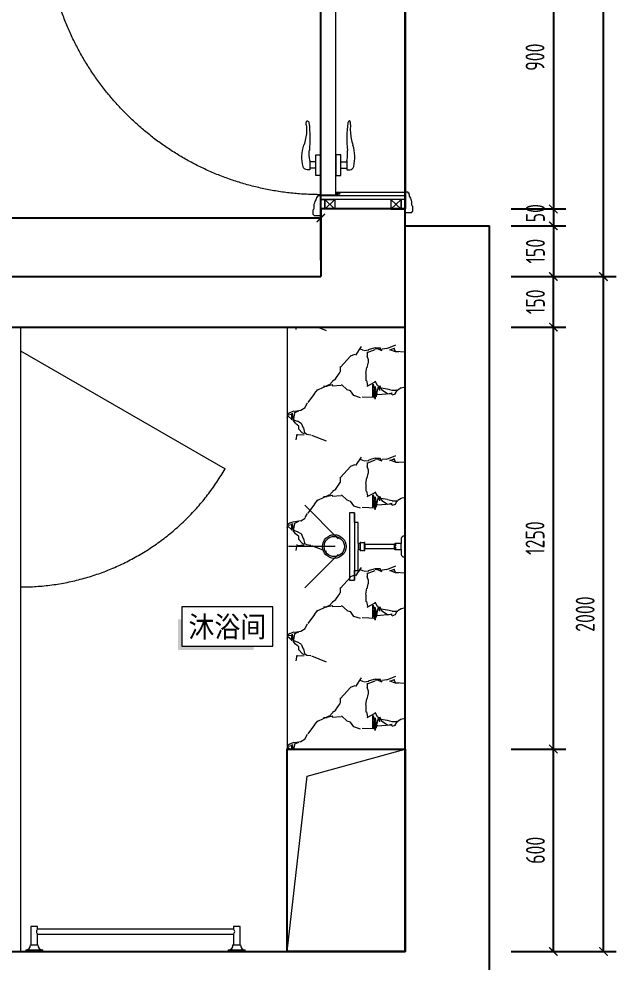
# Model space of a CAD drawing. Header units: millimetres. Extents: x 84706 to 155398, y -6776 to 36429.
# Drawn here: x 91173 to 92943, y -5049 to -2252 of the extents above; entities that cross this region are included whole.
import ezdxf
from ezdxf.enums import TextEntityAlignment as Align

# ---------------------------------------------------------------- set-up
doc = ezdxf.new("R2010")
doc.units = ezdxf.units.MM
for name, pattern in [('ACAD_ISO03W100', [30, 12, -18]), ('DASH', [8.89, 6.35, -2.54]), ('DOTE', [61.468, 50.8, -5.08, 0.508, -5.08]), ('HIDDEN', [9.525, 6.35, -3.175])]:
    doc.linetypes.add(name, pattern=pattern)
doc.layers.get('Defpoints').update_dxf_attribs({"color": 250})
for name, color, linetype, lineweight in [('FC-Doorsill【门槛线】', 8, 'Continuous', 0), ('FC-Hatch【平面填充】', 250, 'Continuous', 0), ('FF-Door【门】', 51, 'Continuous', 0), ('FF-FIXT【洁具】', 31, 'Continuous', 0), ('FF-MT【门套】', 20, 'Continuous', 0), ('FF-Text【平面文字】', 2, 'Continuous', 0), ('Fine【细线】', 250, 'Continuous', 0), ('RC-dimensions', 44, 'Continuous', 0)]:
    doc.layers.add(name, color=color, linetype=linetype, lineweight=lineweight)
doc.layers.add('WALL_NEW【新建墙体】', color=4, linetype='Continuous')
doc.layers.add('WALL【墙体】', color=7, linetype='Continuous')
doc.styles.add('尺寸标注', font='ARCHS.SHX', dxfattribs={"width": 0.8})
doc.styles.add('文字', font='')
doc.styles.get('文字').set_extended_font_data('SimSun')
doc.dimstyles.new('海龙1：25', dxfattribs={"dimscale": 25, "dimtxt": 2.25, "dimasz": 1, "dimexe": 1.5, "dimexo": 1, "dimgap": 1, "dimtad": 1, "dimdec": 0, "dimrnd": 5, "dimdsep": 46, "dimtxsty": '尺寸标注', "dimblk": 'ARCHTICK', "dimblk1": 'ARCHTICK', "dimblk2": 'ARCHTICK', "dimcen": 1, "dimclrd": 44, "dimclre": 44, "dimclrt": 2, "dimadec": 0, "dimazin": 0, "dimtfac": 1, "dimtdec": 0, "dimtix": 1, "dimtmove": 2, "dimatfit": 3, "dimldrblk": 'hl_arrow2', "dimfxl": 0, "dimarcsym": 0})

# ---------------------------------------------------------------- blocks, each defined once
blk = doc.blocks.new('_ArchTick')
at = {"color": 2, "linetype": 'ByBlock', "const_width": 0.15}
blk.add_lwpolyline([(-0.5, -0.5), (0.5, 0.5)], dxfattribs=at)
blk = doc.blocks.new('*D85')
at = {"layer": 'Defpoints', "color": 0, "transparency": 16777216}
for p in [(92456.7, -4414.9), (92756.7, -4414.9), (92456.7, -5014.9)]:
    blk.add_point(p, dxfattribs=at)
at = {"layer": 'RC-dimensions', "color": 44, "lineweight": -2, "transparency": 16777216}
for p, q in [((92631.7, -4414.9), (92794.2, -4414.9)), ((92756.7, -5014.9), (92756.7, -4414.9)), ((92631.7, -5014.9), (92794.2, -5014.9))]:
    blk.add_line(p, q, dxfattribs=at)
at = {"layer": 'RC-dimensions', "color": 44, "lineweight": -2, "transparency": 16777216, "xscale": 25, "yscale": 25, "zscale": 25}
for p, rotation in [((92756.7, -4414.9), 90), ((92756.7, -5014.9), 270)]:
    blk.add_blockref('_ArchTick', p, dxfattribs=dict(at, rotation=rotation))
at = {"layer": 'RC-dimensions', "color": 2, "transparency": 16777216, "insert": (92703.6, -4714.9), "char_height": 56.25, "attachment_point": 5, "rotation": 90, "style": '尺寸标注'}
blk.add_mtext('600', dxfattribs=at)
blk = doc.blocks.new('hl_arrow2')
at = {"color": 2}
blk.add_line((-0.22, 0), (-1, 0), dxfattribs=at)
blk.add_lwpolyline([(-0.22, 0), (-0.86, -0.69), (-0.65, -0.86), (0, 0), (-0.65, 0.86), (-0.86, 0.69)], close=True, dxfattribs=at)
for points in [[(-0.86, 0.69), (-0.65, 0.86), (-0.22, 0), (0, 0)], [(-0.86, -0.69), (-0.65, -0.86), (-0.22, 0), (0, 0)]]:
    blk.add_solid(points, dxfattribs=at)
blk = doc.blocks.new('*D86')
at = {"layer": 'Defpoints', "color": 0, "transparency": 16777216}
for p in [(92456.7, -3164.8), (92756.7, -3164.8), (92456.7, -4414.9)]:
    blk.add_point(p, dxfattribs=at)
at = {"layer": 'RC-dimensions', "color": 44, "lineweight": -2, "transparency": 16777216}
for p, q in [((92631.7, -3164.8), (92794.2, -3164.8)), ((92756.7, -4414.9), (92756.7, -3164.8)), ((92631.7, -4414.9), (92794.2, -4414.9))]:
    blk.add_line(p, q, dxfattribs=at)
at = {"layer": 'RC-dimensions', "color": 44, "lineweight": -2, "transparency": 16777216, "xscale": 25, "yscale": 25, "zscale": 25}
for p, rotation in [((92756.7, -3164.8), 90), ((92756.7, -4414.9), 270)]:
    blk.add_blockref('_ArchTick', p, dxfattribs=dict(at, rotation=rotation))
at = {"layer": 'RC-dimensions', "color": 2, "transparency": 16777216, "insert": (92702.4, -3789.9), "char_height": 56.25, "attachment_point": 5, "rotation": 90, "style": '尺寸标注'}
blk.add_mtext('1250', dxfattribs=at)
blk = doc.blocks.new('*D87')
at = {"layer": 'Defpoints', "color": 0, "transparency": 16777216}
for p in [(92605.3, -3015.2), (92905.3, -3015.2), (92605.3, -5014.9)]:
    blk.add_point(p, dxfattribs=at)
at = {"layer": 'RC-dimensions', "color": 44, "lineweight": -2, "transparency": 16777216}
for p, q in [((92780.3, -3015.2), (92942.8, -3015.2)), ((92905.3, -5014.9), (92905.3, -3015.2)), ((92780.3, -5014.9), (92942.8, -5014.9))]:
    blk.add_line(p, q, dxfattribs=at)
at = {"layer": 'RC-dimensions', "color": 44, "lineweight": -2, "transparency": 16777216, "xscale": 25, "yscale": 25, "zscale": 25}
for p, rotation in [((92905.3, -3015.2), 90), ((92905.3, -5014.9), 270)]:
    blk.add_blockref('_ArchTick', p, dxfattribs=dict(at, rotation=rotation))
at = {"layer": 'RC-dimensions', "color": 2, "transparency": 16777216, "insert": (92851, -4015.1), "char_height": 56.25, "attachment_point": 5, "rotation": 90, "style": '尺寸标注'}
blk.add_mtext('2000', dxfattribs=at)
blk = doc.blocks.new('花洒平面')
at = {"color": 8}
for p, q in [((0, 207.8), (0, 345.7)), ((-23.2, 198.2), (-122.7, 297.6)), ((23.2, 198.2), (122.7, 297.6)), ((100, 150), (-100, 150)), ((11, 121.4), (-11, 121.4)), ((10, 139.4), (-10, 139.4)), ((9.5, 133.4), (-9.5, 133.4)), ((7.6, 138.4), (-7.5, 138.4)), ((6, 119.4), (-6, 119.4)), ((-6.5, 32), (6.5, 32)), ((-8.5, 12), (8.5, 12))]:
    blk.add_line(p, q, dxfattribs=at)
blk.add_lwpolyline([(11, 131.4, 0.992115), (11, 133.4), (9.5, 133.4, 0.130917), (7.6, 138.4), (9.5, 138.4, 0.413995), (10, 139.4), (71.3, 139.4), (71.3, 150), (100, 150), (100, 165), (-100, 165), (-100, 150), (-71.3, 150), (-71.3, 139.4), (-10, 139.4, 0.413995), (-9.5, 138.4), (-7.5, 138.4, 0.130917), (-9.5, 133.4), (-11, 133.4, 0.992115), (-11, 131.4, 0.003958), (-11, 131.4, 0.080962), (-11, 121.4, 1), (-11, 119.4), (-6, 119.4), (-6, 32), (-6.5, 32, 0.414214), (-8.5, 30), (-8.5, 12), (-21, 12, 0.261972), (-31, 7), (-31, 0), (31, 0), (31, 7, 0.261972), (21, 12), (8.5, 12), (8.5, 30, 0.414214), (6.5, 32), (6, 32), (6, 119.4), (11, 119.4, 1), (11, 121.4, 0.080962), (11, 131.4)], format="xyb")
blk.add_lwpolyline([(8.5, 30, -0.375464), (2.6, 29, 0.238002), (-2.6, 29, -0.375464), (-8.5, 30)], format="xyb", dxfattribs=at)
for radius in [35, 30]:
    blk.add_circle((0, 210), radius, dxfattribs=at)
blk = doc.blocks.new('DOORBLK101')
blk.add_line((-0.5, 0), (0, 0.866))
at = {"color": 8, "linetype": 'HIDDEN', "ltscale": 10}
blk.add_arc((-0.5, 0), 1, 0, 60, dxfattribs=at)
blk = doc.blocks.new('*D88')
at = {"layer": 'Defpoints', "color": 0, "transparency": 16777216}
for p in [(92456.7, -3014.8), (92756.7, -3014.8), (92456.7, -3164.8)]:
    blk.add_point(p, dxfattribs=at)
at = {"layer": 'RC-dimensions', "color": 44, "lineweight": -2, "transparency": 16777216}
for p, q in [((92631.7, -3014.8), (92794.2, -3014.8)), ((92756.7, -3164.8), (92756.7, -3014.8)), ((92631.7, -3164.8), (92794.2, -3164.8))]:
    blk.add_line(p, q, dxfattribs=at)
at = {"layer": 'RC-dimensions', "color": 44, "lineweight": -2, "transparency": 16777216, "xscale": 25, "yscale": 25, "zscale": 25}
for p, rotation in [((92756.7, -3014.8), 90), ((92756.7, -3164.8), 270)]:
    blk.add_blockref('_ArchTick', p, dxfattribs=dict(at, rotation=rotation))
at = {"layer": 'RC-dimensions', "color": 2, "transparency": 16777216, "insert": (92703.6, -3089.8), "char_height": 56.25, "attachment_point": 5, "rotation": 90, "style": '尺寸标注'}
blk.add_mtext('150', dxfattribs=at)
blk = doc.blocks.new('*D91')
at = {"layer": 'Defpoints', "color": 0, "transparency": 16777216}
for p in [(92456.7, -1914.9), (92456.7, -2814.8), (92756.7, -2814.8)]:
    blk.add_point(p, dxfattribs=at)
at = {"layer": 'RC-dimensions', "color": 44, "lineweight": -2, "transparency": 16777216}
for p, q in [((92631.7, -1914.9), (92794.2, -1914.9)), ((92756.7, -1914.9), (92756.7, -2814.8)), ((92631.7, -2814.8), (92794.2, -2814.8))]:
    blk.add_line(p, q, dxfattribs=at)
at = {"layer": 'RC-dimensions', "color": 44, "lineweight": -2, "transparency": 16777216, "xscale": 25, "yscale": 25, "zscale": 25}
for p, rotation in [((92756.7, -1914.9), 90), ((92756.7, -2814.8), 270)]:
    blk.add_blockref('_ArchTick', p, dxfattribs=dict(at, rotation=rotation))
at = {"layer": 'RC-dimensions', "color": 2, "transparency": 16777216, "insert": (92702.4, -2364.9), "char_height": 56.25, "attachment_point": 5, "rotation": 90, "style": '尺寸标注'}
blk.add_mtext('900', dxfattribs=at)
blk = doc.blocks.new('*D92')
at = {"layer": 'Defpoints', "color": 0, "transparency": 16777216}
for p in [(92456.7, -2864.8), (92456.7, -3014.8), (92756.7, -3014.8)]:
    blk.add_point(p, dxfattribs=at)
at = {"layer": 'RC-dimensions', "color": 44, "lineweight": -2, "transparency": 16777216}
for p, q in [((92631.7, -2864.8), (92794.2, -2864.8)), ((92756.7, -2864.8), (92756.7, -3014.8)), ((92631.7, -3014.8), (92794.2, -3014.8))]:
    blk.add_line(p, q, dxfattribs=at)
at = {"layer": 'RC-dimensions', "color": 44, "lineweight": -2, "transparency": 16777216, "xscale": 25, "yscale": 25, "zscale": 25}
for p, rotation in [((92756.7, -2864.8), 90), ((92756.7, -3014.8), 270)]:
    blk.add_blockref('_ArchTick', p, dxfattribs=dict(at, rotation=rotation))
at = {"layer": 'RC-dimensions', "color": 2, "transparency": 16777216, "insert": (92703.6, -2939.8), "char_height": 56.25, "attachment_point": 5, "rotation": 90, "style": '尺寸标注'}
blk.add_mtext('150', dxfattribs=at)
blk = doc.blocks.new('*U19')
at = {"color": 150}
blk.add_lwpolyline([(-5.38, -2.34), (5.38, -2.34), (5.38, 2.33), (-5.38, 2.33), (-5.38, -2.34)], dxfattribs=at)
at = {"color": 150, "ltscale": 4}
for points in [[(-5.38, 0.83), (-5.83, 0.83), (-5.38, -2.34), (-5.83, -2.79)], [(3.13, -2.34), (3.13, -2.79), (-5.38, -2.34), (-5.83, -2.79)]]:
    blk.add_solid(points, dxfattribs=at)
at = {"color": 2, "ltscale": 4, "style": '文字', "width": 0.9, "flags": 8}
blk.add_attdef('功能区文字', text='', height=2.5, dxfattribs=at).set_placement((0.01, -0.03), align=Align.MIDDLE_CENTER)
blk = doc.blocks.new('海龙工具_毛巾架平面')
at = {"linetype": 'ByBlock', "lineweight": 0}
for p, q in [((-323.6, 0.4), (-323.6, 4.4)), ((-275.6, 0.4), (-275.6, 4.4)), ((276.4, 0.4), (276.4, 4.4)), ((324.4, 0.4), (324.4, 4.4))]:
    blk.add_line(p, q, dxfattribs=at)
for points in [[(-289.6, 66.9), (-289.6, 74.4), (-309.6, 74.4), (-309.6, 20.4)], [(290.4, 66.9), (-289.6, 66.9)], [(310.4, 20.2), (310.4, 74.4), (290.4, 74.4), (290.4, 66.9)], [(-289.6, 20.2), (-289.6, 51.9)], [(-289.6, 51.9), (290.4, 51.9)], [(290.4, 51.9), (290.4, 20.4)]]:
    blk.add_lwpolyline(points)
for points in [[(-324.6, 4.4, 0.406293), (-310.6, 20.4), (-288.6, 20.4, 0.411692), (-274.6, 4.4)], [(275.4, 4.4, 0.406293), (289.4, 20.4), (311.4, 20.4, 0.411692), (325.4, 4.4)]]:
    blk.add_lwpolyline(points, format="xyb", dxfattribs=at)
for points in [[(-274.6, 0.4), (-274.6, 4.4), (-324.6, 4.4), (-324.6, 0.4)], [(325.4, 0.4), (325.4, 4.4), (275.4, 4.4), (275.4, 0.4)]]:
    blk.add_lwpolyline(points, close=True, dxfattribs=at)
at = {"color": 250}
for centre, start, end in [((-284.3, 59.4), 125.0015, 234.9985), ((285.2, 59.4), 305.0015, 54.9985)]:
    blk.add_arc(centre, 9.16, start, end, dxfattribs=at)
blk = doc.blocks.new('卫_毛巾架')
blk.add_blockref('海龙工具_毛巾架平面', (0, -0.4))
blk = doc.blocks.new('*D94')
at = {"layer": 'Defpoints', "color": 0, "transparency": 16777216}
for p in [(92456.7, -2814.8), (92456.7, -2864.8), (92756.7, -2864.8)]:
    blk.add_point(p, dxfattribs=at)
at = {"layer": 'RC-dimensions', "color": 44, "lineweight": -2, "transparency": 16777216}
for p, q in [((92631.7, -2814.8), (92794.2, -2814.8)), ((92756.7, -2814.8), (92756.7, -2864.8)), ((92631.7, -2864.8), (92794.2, -2864.8))]:
    blk.add_line(p, q, dxfattribs=at)
at = {"layer": 'RC-dimensions', "color": 44, "lineweight": -2, "transparency": 16777216, "xscale": 25, "yscale": 25, "zscale": 25}
for p, rotation in [((92756.7, -2814.8), 90), ((92756.7, -2864.8), 270)]:
    blk.add_blockref('_ArchTick', p, dxfattribs=dict(at, rotation=rotation))
at = {"layer": 'RC-dimensions', "color": 2, "transparency": 16777216, "insert": (92703.6, -2827.3), "char_height": 56.25, "attachment_point": 5, "rotation": 90, "style": '尺寸标注'}
blk.add_mtext('50', dxfattribs=at)
blk = doc.blocks.new('*D96')
at = {"layer": 'Defpoints', "color": 0, "transparency": 16777216}
for p in [(92067.5, -2841.4), (90067.5, -3141.4), (92067.5, -3141.4)]:
    blk.add_point(p, dxfattribs=at)
at = {"layer": 'RC-dimensions', "color": 44, "lineweight": -2, "transparency": 16777216}
for p, q in [((90067.5, -2966.4), (90067.5, -2803.9)), ((92067.5, -2966.4), (92067.5, -2803.9)), ((90067.5, -2841.4), (92067.5, -2841.4))]:
    blk.add_line(p, q, dxfattribs=at)
at = {"layer": 'RC-dimensions', "color": 44, "lineweight": -2, "transparency": 16777216, "xscale": 25, "yscale": 25, "zscale": 25, "rotation": 180}
blk.add_blockref('_ArchTick', (90067.5, -2841.4), dxfattribs=at)
at = {"layer": 'RC-dimensions', "color": 44, "lineweight": -2, "transparency": 16777216, "xscale": 25, "yscale": 25, "zscale": 25}
blk.add_blockref('_ArchTick', (92067.5, -2841.4), dxfattribs=at)
at = {"layer": 'RC-dimensions', "color": 2, "transparency": 16777216, "insert": (91067.5, -2787.1), "char_height": 56.25, "attachment_point": 5, "style": '尺寸标注'}
blk.add_mtext('2000', dxfattribs=at)
blk = doc.blocks.new('*D97')
at = {"layer": 'Defpoints', "color": 0, "transparency": 16777216}
for p in [(92605.3, -1264.9), (92905.3, -1264.9), (92605.3, -3015.2)]:
    blk.add_point(p, dxfattribs=at)
at = {"layer": 'RC-dimensions', "color": 44, "lineweight": -2, "transparency": 16777216}
for p, q in [((92780.3, -1264.9), (92942.8, -1264.9)), ((92905.3, -3015.2), (92905.3, -1264.9)), ((92780.3, -3015.2), (92942.8, -3015.2))]:
    blk.add_line(p, q, dxfattribs=at)
at = {"layer": 'RC-dimensions', "color": 44, "lineweight": -2, "transparency": 16777216, "xscale": 25, "yscale": 25, "zscale": 25}
for p, rotation in [((92905.3, -1264.9), 90), ((92905.3, -3015.2), 270)]:
    blk.add_blockref('_ArchTick', p, dxfattribs=dict(at, rotation=rotation))
at = {"layer": 'RC-dimensions', "color": 2, "transparency": 16777216, "insert": (92851, -2140.1), "char_height": 56.25, "attachment_point": 5, "rotation": 90, "style": '尺寸标注'}
blk.add_mtext('1750', dxfattribs=at)
blk = doc.blocks.new('门套线03')
at = {"ltscale": 100}
blk.add_lwpolyline([(60, 0), (60, 19.7, -0.339185), (56.6, 23.1), (42, 23.1, -0.360475), (38.5, 19.7), (29.2, 19.7, 0.137802), (14.5, 14.7, -0.16589), (3.4, 11.9), (3.4, 8.7), (0, 8.7), (0, 0)], format="xyb", close=True, dxfattribs=at)
blk = doc.blocks.new('HL_Door_Hinge')
at = {"color": 0, "linetype": 'DOTE', "ltscale": 0.04}
for p, q in [((-4, 3), (4, 3)), ((0, -1), (0, 7))]:
    blk.add_line(p, q, dxfattribs=at)
at = {"color": 0, "linetype": 'DASH', "ltscale": 5}
for p, q in [((-2, -26), (-2, 0.8)), ((-0.5, -26), (-0.5, 0)), ((0.5, -26), (0.5, 0)), ((2, -26), (2, 0.8)), ((-0.5, -26), (-2, -26)), ((0.5, -26), (2, -26))]:
    blk.add_line(p, q, dxfattribs=at)
for radius in [3, 2]:
    blk.add_circle((0, 3), radius, dxfattribs=at)
blk = doc.blocks.new('HL_Door_Seal')
at = {"color": 0}
for p, q in [((5, 0), (-5, 0)), ((-1, 6), (-0.5, 6.5)), ((-1, 6), (-0.5, 6)), ((-1, 5.5), (-0.5, 6)), ((-1, 5.5), (-0.5, 5.5)), ((-1, 5), (-0.5, 5.5)), ((-1, 4.5), (-0.5, 5)), ((-1, 5), (-0.5, 5)), ((-1, 4.5), (-0.5, 4.5)), ((-1, 4), (-0.5, 4.5)), ((-1, 4), (-0.5, 4)), ((-1, 3.5), (-0.5, 4)), ((-1, 3.5), (-0.5, 3.5)), ((-1, 3), (-0.5, 3.5)), ((-1, 3), (-0.5, 3)), ((-1, 2.5), (-0.5, 3)), ((-1, 2.5), (-0.5, 2.5)), ((-1, 2), (-0.5, 2.5)), ((-1, 2), (-0.5, 2)), ((-1, 1.5), (-0.5, 2)), ((-1, 1.5), (-0.5, 1.5)), ((-1, 1), (-0.5, 1.5)), ((-1, 1), (-0.5, 1)), ((-1, 0.5), (-0.5, 1)), ((-1, 0.5), (-0.5, 0.5)), ((-1, 0), (-0.5, 0.5)), ((-0.5, 6.5), (0.5, 6.5)), ((1, 6), (0.5, 6.5)), ((1, 6), (0.5, 6)), ((1, 5.5), (0.5, 6)), ((1, 5.5), (0.5, 5.5)), ((1, 5), (0.5, 5.5)), ((1, 5), (0.5, 5)), ((1, 4.5), (0.5, 5)), ((1, 4.5), (0.5, 4.5)), ((1, 4), (0.5, 4.5)), ((1, 4), (0.5, 4)), ((1, 3.5), (0.5, 4)), ((1, 3.5), (0.5, 3.5)), ((1, 3), (0.5, 3.5)), ((1, 3), (0.5, 3)), ((1, 2.5), (0.5, 3)), ((1, 2.5), (0.5, 2.5)), ((1, 2), (0.5, 2.5)), ((1, 2), (0.5, 2)), ((1, 1.5), (0.5, 2)), ((1, 1.5), (0.5, 1.5)), ((1, 1), (0.5, 1.5)), ((1, 1), (0.5, 1)), ((1, 0.5), (0.5, 1)), ((1, 0.5), (0.5, 0.5)), ((1, 0), (0.5, 0.5))]:
    blk.add_line(p, q, dxfattribs=at)
blk.add_lwpolyline([(-3.9, -1, 0.774597), (3.9, -1)], format="xyb", close=True, dxfattribs=at)
blk.add_arc((0, 0), 5, 180, 0.0005, dxfattribs=at)
blk = doc.blocks.new('门把手02')
at = {"color": 250}
for p, q in [((-13.5, 32.2), (-13.5, 40.9)), ((12.9, 32.2), (-13.5, 32.2)), ((-9.4, 14.6), (-9.4, 32.2)), ((9.4, 14.6), (9.4, 32.2)), ((-30.4, 14.6), (-15.2, 14.6)), ((-30.4, 0), (-30.4, 14.6)), ((30.4, 0), (-30.4, 0)), ((-15.2, 14.6), (19.6, 14.6)), ((-15.2, 14.6), (19.6, 14.6)), ((19.6, 14.6), (30.4, 14.6)), ((30.4, 14.6), (30.4, 0))]:
    blk.add_line(p, q, dxfattribs=at)
at = {"color": 250, "extrusion": (0, 0, -1)}
for centre, major_axis, start_param, end_param in [((23.4, -64.1), (-0.1, 120), -0.233047, 0.306451), ((-1.3, 40.9), (-8.59, 8.59), 5.497787, 6.813202), ((12.9, 37.2), (3.58, 3.58), 2.124304, 2.356194), ((33.8, -51.4), (0, 86), -0.231441, 0.114669), ((79.3, 368.4), (-0.1, 336.3), 3.005111, 3.247916), ((107.8, 189.2), (1.8, 147), 3.194781, 3.464277), ((105.2, 172), (-91.7, 91.7), 3.813778, 3.981187), ((122.5, 24), (-13.7, 13.7), 0.647464, 1.248663), ((124, 43.6), (5.92, 5.92), 1.238085, 2.228964), ((130.6, 40.4), (-0.729, 0.729), 1.325662, 2.819982)]:
    blk.add_ellipse(centre, major_axis=major_axis, ratio=1, start_param=start_param, end_param=end_param, dxfattribs=at)
blk = doc.blocks.new('hld_1_820_250_门把手02_门套线03_45_0_0_3_40_0_1_1')
at = {"layer": 'FC-Doorsill【门槛线】'}
for p, q in [((-0.5, 0.1389), (0.5, 0.1389)), ((-0.5, -0.1389), (0.5, -0.1389))]:
    blk.add_line(p, q, dxfattribs=at)
at = {"layer": 'FF-Door【门】'}
blk.add_lwpolyline([(-0.4528, 0.1389), (-0.4028, 0.1389), (-0.4028, 1.0444), (-0.4528, 1.0444)], close=True, dxfattribs=at)
at = {"layer": 'FF-Door【门】', "color": 250, "linetype": 'ACAD_ISO03W100', "ltscale": 2.083333}
blk.add_lwpolyline([(-0.4528, 0.1389), (0.4528, 0.1389), (0.4528, 0.0889), (-0.4528, 0.0889)], close=True, dxfattribs=at)
at = {"layer": 'FF-Door【门】', "color": 8, "linetype": 'HIDDEN', "ltscale": 15}
blk.add_arc((-0.4528, 0.1389), 0.9056, 0, 90, dxfattribs=at)
at = {"layer": 'FF-MT【门套】', "color": 250}
for p, q in [((-0.4689, 0.1256), (-0.5, 0.0922)), ((-0.4689, 0.0922), (-0.5, 0.1256)), ((0.4689, 0.1256), (0.5, 0.0922)), ((0.4689, 0.0922), (0.5, 0.1256)), ((-0.5, -0.0922), (-0.4689, -0.1256)), ((-0.5, -0.1256), (-0.4689, -0.0922)), ((0.5, -0.0922), (0.4689, -0.1256)), ((0.5, -0.1256), (0.4689, -0.0922))]:
    blk.add_line(p, q, dxfattribs=at)
for points in [[(-0.5, 0.1389), (-0.4689, 0.1389), (-0.4689, 0.1256), (-0.5, 0.1256)], [(-0.4689, 0.1256), (-0.4689, 0.0922), (-0.5, 0.0922), (-0.5, 0.1256)], [(-0.4689, 0.1389), (-0.4556, 0.1389), (-0.4556, -0.1389), (-0.4689, -0.1389)], [(0.4689, 0.1389), (0.4556, 0.1389), (0.4556, -0.1389), (0.4689, -0.1389)], [(0.5, 0.1389), (0.4689, 0.1389), (0.4689, 0.1256), (0.5, 0.1256)], [(0.4689, 0.1256), (0.4689, 0.0922), (0.5, 0.0922), (0.5, 0.1256)], [(-0.5, -0.0922), (-0.5, -0.1256), (-0.4689, -0.1256), (-0.4689, -0.0922)], [(0.5, -0.0922), (0.5, -0.1256), (0.4689, -0.1256), (0.4689, -0.0922)], [(-0.5, -0.1389), (-0.4689, -0.1389), (-0.4689, -0.1256), (-0.5, -0.1256)], [(0.5, -0.1389), (0.4689, -0.1389), (0.4689, -0.1256), (0.5, -0.1256)]]:
    blk.add_lwpolyline(points, close=True, dxfattribs=at)
at = {"layer": 'FF-MT【门套】'}
for points in [[(-0.5, 0.1389), (-0.4556, 0.1389), (-0.4556, 0.0833), (-0.4444, 0.0833), (-0.4444, -0.1389), (-0.5, -0.1389)], [(0.5, 0.1389), (0.4556, 0.1389), (0.4556, 0.0833), (0.4444, 0.0833), (0.4444, -0.1389), (0.5, -0.1389)]]:
    blk.add_lwpolyline(points, close=True, dxfattribs=at)
at = {"layer": 'FF-Door【门】', "color": 250, "yscale": 0.001111111111111, "zscale": 0.001111111111111}
for name, p, xscale, rotation in [('门把手02', (-0.4528, 0.9444), -0.001111111111111, 90.00000000000593), ('门把手02', (-0.4028, 0.9444), 0.001111111111111, 270.0000000000178), ('HL_Door_Seal', (-0.45, 0.0833), 0.001111111111111, 180.0000000000119), ('HL_Door_Seal', (0.45, 0.0833), -0.001111111111111, 180)]:
    blk.add_blockref(name, p, dxfattribs=dict(at, xscale=xscale, rotation=rotation))
at = {"layer": 'FF-Door【门】', "color": 250, "zscale": 0.001111111111111}
for name, p, xscale, yscale in [('门把手02', (0.3556, 0.1389), -0.001111111111111, 0.001111111111111), ('HL_Door_Hinge', (-0.4542, 0.1389), 0.001111111111111, 0.001111111111111), ('门把手02', (0.3556, 0.0889), -0.001111111111111, -0.001111111111111)]:
    blk.add_blockref(name, p, dxfattribs=dict(at, xscale=xscale, yscale=yscale))
at = {"layer": 'FF-MT【门套】', "zscale": 0.001111111111111}
for p, xscale, yscale in [((-0.4556, 0.1389), -0.001111111111111, 0.001111111111111), ((0.4556, 0.1389), 0.001111111111111, 0.001111111111111), ((-0.4444, -0.1389), -0.001111111111111, -0.001111111111111), ((0.4444, -0.1389), 0.001111111111111, -0.001111111111111)]:
    blk.add_blockref('门套线03', p, dxfattribs=dict(at, xscale=xscale, yscale=yscale))

msp = doc.modelspace()

# ---------------------------------------------------------------- hatches: boundary and pattern name
at = {"layer": 'FC-Hatch【平面填充】'}
h = msp.add_hatch(dxfattribs=at)
h.set_pattern_fill('AA大理石深SC800', color=256, scale=700, style=0, pattern_type=2)
h.set_pattern_definition([(177.769103, (2661924.88, -1706290.9), (-700.00002183, -2.69e-05), [40.03034, -8366.3405]), (28.1136392, (2661904.88, -1706253.503), (700.0000028, 327.23196765), [26.45461, -5529.00824]), (76.6298055, (2661904.88, -1706200.52), (-1.05e-05, 327.2319275), [14.41496, -3012.71901]), (106.992819, (2661908.21, -1706177.15), (6.7e-06, 327.2319222), [11.40566, -2383.78875]), (21.8355897, (2661904.88, -1706153.775), (699.99999517, 327.2319006), [25.13679, -5253.58526]), (17.3096175, (2661908.21, -1706147.54), (700.0000145, 327.231969), [10.47438, -2189.14444]), (162.690382, (2661884.88, -1706289.34), (-700.0000325, 327.231908), [20.94876, -2178.67006]), (125.490837, (2661864.88, -1706283.11), (-4.3e-05, 327.231901), [17.22434, -1188.48149]), (162.690382, (2661854.88, -1706269.09), (-700.0000325, 327.231908), [10.47438, -2189.14444]), (136.925518, (2661844.88, -1706265.97), (-2e-05, 327.23191), [22.8165, -935.47517]), (3.3442344, (2661801.546, -1706251.945), (700.000013, 4.667e-05), [26.71214, -5582.84048]), (10.5914065, (2661784.88, -1706255.06), (1400.000031, 327.2319727), [16.95554, -3543.70772]), (0, (2661774.88, -1706255.06), (700, 327.23194), [10, -689.99994]), (103.370194, (2661904.88, -1706253.5), (-5.48e-05, 327.2319113), [14.41489, -3012.71901]), (90, (2661901.55, -1706239.5), (700, -4e-14), [10.90773, -316.32419]), (90, (2661901.55, -1706228.6), (700, -4e-14), [10.90773, -316.32419]), (78.995121, (2661901.545, -1706217.663), (-2.72e-05, 327.2319559), [17.46185, -3649.52189]), (90, (2661904.9, -1706166.24), (700, -4e-14), [12.46598, -314.76592]), (6.6658365, (2661894.88, -1706149.1), (699.9999705, 1.27e-05), [13.42411, -2805.63262]), (160.679045, (2661894.88, -1706149.1), (-699.9999937, 327.231933), [14.12908, -2952.97835]), (47.485996, (2661611.546, -1706354.79), (700.0000005, 654.4639248), [14.79793, -3092.76646]), (6.1571803, (2661621.545, -1706343.882), (2800.00001973, 327.23192843), [43.58473, -9109.2134]), (31.9352432, (2661664.88, -1706339.21), (699.9999716, 327.2319319), [11.78345, -2462.74511]), (19.3209546, (2661674.88, -1706332.97), (699.999996, 327.2319281), [14.12908, -2952.97835]), (8.8568723, (2661688.21, -1706328.3), (699.9999635, 5.46e-05), [20.24134, -2105.10111]), (30.29957, (2661708.21, -1706325.18), (700.0000166, 327.2319738), [15.44284, -3227.55244]), (61.8626245, (2661721.55, -1706317.39), (-3.7e-05, 327.231936), [14.13664, -1470.21231]), (52.9473395, (2661728.212, -1706304.925), (700.00000455, 981.6958246), [33.192334, -6937.19747]), (51.263996, (2661748.21, -1706278.435), (699.999997, 981.6958529), [15.98128, -3340.08304]), (25.054876, (2661758.2, -1706265.97), (700, -3e-06), [36.79571, -735.91427]), (47.485996, (2661791.545, -1706250.39), (700.0000005, 654.4639248), [14.79793, -3092.76646]), (31.9352432, (2661801.55, -1706239.48), (699.9999716, 327.2319319), [11.78345, -2462.74511]), (56.6470201, (2661811.546, -1706233.246), (700.0000012, 981.6958188), [24.25143, -5068.55181]), (90, (2661824.9, -1706213), (700, -4e-14), [15.582476, -311.64945]), (47.485996, (2661824.88, -1706197.406), (700.0000005, 654.4639248), [29.59586, -3077.96853]), (47.485996, (2661844.88, -1706175.59), (700.0000005, 654.4639248), [14.79793, -3092.76646]), (19.3209546, (2661854.88, -1706164.68), (699.999996, 327.2319281), [14.12908, -2952.97835]), (56.2378233, (2661868.212, -1706160.01), (699.99996254, 981.69585345), [29.98968, -6267.84088]), (25.054876, (2661688.2, -1706334.53), (700, -3e-06), [14.71827, -757.99171]), (80.6556929, (2661684.88, -1706354.79), (2.62e-05, 327.2319152), [20.52967, -4290.69354]), (160.679045, (2661698.21, -1706359.464), (-699.9999937, 327.231933), [14.12908, -2952.97835]), (148.064756, (2661708.21, -1706365.7), (-699.999967, 327.2319416), [11.78345, -2462.74511]), (115.424913, (2661714.88, -1706379.72), (-700.000029, 1636.1597197), [15.52817, -3245.38277]), (103.370194, (2661718.21, -1706393.745), (-5.48e-05, 327.2319113), [14.41489, -3012.71901]), (144.961427, (2661724.88, -1706398.42), (-700.0000265, 654.4638884), [8.14233, -1701.74844]), (173.334163, (2661738.21, -1706399.98), (-699.9999705, 1.88e-05), [13.42411, -2805.63262]), (158.418473, (2661781.545, -1706417.12), (-4199.99999472, 1636.15974199), [46.60026, -9739.4493]), (78.995121, (2661694.88, -1706415.56), (-2.72e-05, 327.2319559), [17.46185, -3649.52189]), (4.4550498, (2661698.21, -1706398.42), (700.0000104, 4.37e-05), [20.0606, -4192.66778]), (154.945124, (2661718.2, -1706396.86), (-700, -9e-07), [7.35917, -765.35081]), (132.514004, (2661711.545, -1706393.745), (-699.9999993, 654.463926), [14.79793, -3092.76646]), (90, (2661701.55, -1706382.84), (700, -4e-14), [9.34949, -317.88246]), (142.076999, (2661701.545, -1706373.49), (-700.0000235, 654.463844), [12.67686, -2649.46857]), (125.490837, (2661691.55, -1706365.7), (-4.3e-05, 327.231901), [11.48294, -1194.22296]), (99.344307, (2661684.88, -1706356.35), (-2.57e-05, 327.2319152), [20.5296, -4290.69354]), (90, (2661681.55, -1706354.8), (700, -4e-14), [18.69897, -308.53291]), (136.925518, (2661681.55, -1706354.8), (-2e-05, 327.23191), [18.2532, -940.03847]), (70.3775316, (2661664.88, -1706351.67), (1.97e-05, 327.231914), [9.92593, -2074.51804]), (175.54495, (2661664.88, -1706351.67), (-700.0000158, -2.36e-05), [40.1212, -4172.60718]), (148.064756, (2662261.55, -1706428.03), (-699.999967, 327.2319416), [23.56697, -2450.96166]), (35.0385725, (2662221.55, -1706423.35), (700.000032, 654.463882), [8.14233, -1701.74844]), (6.6658365, (2662238.21, -1706423.35), (699.9999705, 1.27e-05), [13.42411, -2805.63262]), (162.690382, (2662228.21, -1706431.14), (-700.0000325, 327.231908), [10.47438, -2189.14444]), (64.5750864, (2662214.88, -1706459.19), (699.9999829, 1636.1597424), [31.05627, -3229.8546]), (0, (2662221.55, -1706423.35), (700, 327.23194), [16.666664, -683.33328]), (118.137375, (2662264.88, -1706434.26), (-2.2e-05, 327.231903), [7.06832, -1477.28063]), (157.435521, (2662294.88, -1706446.726), (-699.9999875, 327.23189523), [32.48693, -6789.76837]), (136.925518, (2662301.55, -1706452.96), (-2e-05, 327.23191), [9.1266, -949.16507]), (154.945124, (2662311.55, -1706457.63), (-700, -9e-07), [11.03872, -761.67126]), (49.4476465, (2662244.88, -1706429.59), (700.0000126, 981.6957893), [10.25416, -2143.11958]), (51.263996, (2662021.546, -1706161.567), (699.999997, 981.6958529), [15.98128, -3340.08304]), (136.925518, (2662021.55, -1706161.57), (-2e-05, 327.23191), [9.1266, -949.16507]), (176.655765, (2662014.88, -1706155.334), (-700.00001707, -1.59e-05), [26.71214, -5582.84048]), (106.992819, (2661988.21, -1706153.78), (6.7e-06, 327.2319222), [11.40566, -2383.78875]), (19.3209546, (2661971.545, -1706147.54), (699.999996, 327.2319281), [14.12908, -2952.97835]), (159.49524, (2661988.21, -1706153.775), (-700.0000066, 327.2319549), [17.79407, -3718.95475]), (180, (2661998.2, -1706153.78), (-700, 327.23194), [10, -689.99994]), (22.2465213, (2661961.546, -1706142.868), (700.0000198, 327.23192524), [28.8113, -6021.55701]), (6.6658365, (2661948.21, -1706144.426), (699.9999705, 1.27e-05), [13.42411, -2805.63262]), (52.1215557, (2662118.21, -1706406.21), (700.0000225, 981.6958277), [21.71596, -4538.63158]), (78.995121, (2662131.545, -1706389.07), (-2.72e-05, 327.2319559), [17.46185, -3649.52189]), (162.690382, (2662134.88, -1706371.93), (-700.0000325, 327.231908), [10.47438, -2189.14444]), (164.332014, (2662124.88, -1706368.813), (-1399.9999669, 327.2319563), [17.30988, -3617.75911]), (104.970339, (2662108.21, -1706364.14), (-3.98e-05, 327.2319457), [12.90394, -2696.92402]), (109.622468, (2662104.88, -1706351.67), (-1.74e-05, 327.231914), [9.92593, -2074.51804]), (90, (2662101.55, -1706342.3), (700, -4e-14), [12.46598, -314.76592]), (25.054876, (2662101.55, -1706345.44), (700, -3e-06), [14.71827, -757.99171]), (166.844039, (2662121.55, -1706350.11), (-699.999993, 327.2319035), [20.53905, -1417.1955]), (0, (2662111.55, -1706350.1), (700, 327.23194), [10, -689.99994]), (15.667986, (2662094.88, -1706354.79), (1399.9999669, 327.2319563), [17.30988, -3617.75911]), (180, (2662111.55, -1706354.8), (-700, 327.23194), [16.666664, -683.33328]), (180, (2662124.88, -1706354.8), (-700, 327.23194), [13.333334, -686.66661]), (61.8626245, (2662121.55, -1706361.02), (-3.7e-05, 327.231936), [7.06832, -1477.28063]), (162.690382, (2662131.55, -1706364.14), (-700.0000325, 327.231908), [10.47438, -2189.14444]), (173.334163, (2662144.88, -1706365.7), (-699.9999705, 1.88e-05), [13.42411, -2805.63262]), (171.143127, (2662154.88, -1706367.26), (-699.9999743, -6e-06), [10.12067, -2115.22178]), (13.15596, (2661964.88, -1706278.44), (699.999983, 327.2319595), [13.6927, -1424.04185]), (146.796701, (2661964.88, -1706278.435), (-1400.0000003, 981.6958516), [19.91878, -4163.01753]), (118.137375, (2661948.21, -1706267.53), (-2.2e-05, 327.231903), [14.13664, -1470.21231]), (90, (2661941.55, -1706267.5), (700, -4e-14), [12.46598, -314.76592]), (113.162745, (2661941.55, -1706267.53), (-3.44e-05, 327.2319177), [8.47434, -1771.13755]), (75.873987, (2661931.545, -1706286.226), (699.99999423, 2945.08749146), [27.31624, -5709.08807]), (90, (2661931.55, -1706286.2), (700, -4e-14), [18.69897, -308.53291]), (106.992819, (2661931.55, -1706267.53), (6.7e-06, 327.2319222), [11.40566, -2383.78875]), (90, (2661928.2, -1706294), (700, -4e-14), [37.397934, -289.83395]), (95.3136086, (2661928.212, -1706294.018), (-1.335e-05, 327.2319124), [35.99435, -7522.8223]), (83.5762835, (2661921.545, -1706287.785), (3.255e-05, 327.23196893), [29.79375, -6226.89452]), (90, (2661921.55, -1706287.8), (700, -4e-14), [9.34949, -317.88246]), (76.6298055, (2661921.545, -1706278.435), (-1.05e-05, 327.2319275), [14.41496, -3012.71901]), (103.370194, (2661924.88, -1706264.41), (-5.48e-05, 327.2319113), [14.41489, -3012.71901]), (90, (2661921.55, -1706276.9), (700, -4e-14), [26.490205, -300.7417]), (133.553349, (2662224.88, -1706412.444), (-700.0000129, 654.4639115), [19.35087, -4044.33463]), (169.408593, (2662241.546, -1706415.56), (-1400.000041, 327.2319161), [16.95554, -3543.70772]), (6.6658365, (2662214.88, -1706420.236), (699.9999705, 1.27e-05), [13.42411, -2805.63262]), (66.837255, (2662214.88, -1706420.24), (-2.94e-05, 327.231945), [8.47434, -1771.13755]), (148.064756, (2662218.21, -1706399.98), (-699.999967, 327.2319416), [35.35042, -2439.17821]), (164.332014, (2662188.21, -1706381.28), (-1399.9999669, 327.2319563), [17.30988, -3617.75911]), (122.690182, (2662171.546, -1706376.605), (-699.9999866, 981.6958593), [18.51521, -3869.68155]), (160.679045, (2662161.546, -1706361.02), (-699.9999937, 327.231933), [14.12908, -2952.97835]), (169.408593, (2662148.21, -1706356.35), (-1400.000041, 327.2319161), [16.95554, -3543.70772]), (133.553349, (2662131.545, -1706353.23), (-700.0000129, 654.4639115), [19.35087, -4044.33463]), (130.552353, (2662118.21, -1706339.21), (-700.000004, 981.6957954), [20.50832, -2132.86542]), (102.074477, (2662104.88, -1706323.624), (-2.5e-05, 327.2319044), [15.93501, -3330.41737]), (169.408593, (2662101.546, -1706308.04), (-1400.000041, 327.2319161), [33.91108, -3526.75218]), (139.920946, (2662068.21, -1706301.81), (-700.0000024, 654.46388085), [21.78204, -4552.44356]), (154.945124, (2662051.55, -1706287.78), (-700, -9e-07), [11.03872, -761.67126]), (90, (2662041.55, -1706283.1), (700, -4e-14), [29.606696, -297.62523]), (0, (2662028.2, -1706253.5), (700, 327.23194), [13.333334, -686.66661]), (14.9560981, (2662004.88, -1706259.736), (1399.9999853, 327.2319453), [24.15147, -5047.66192]), (31.9352432, (2661994.88, -1706265.97), (699.9999716, 327.2319319), [11.78345, -2462.74511]), (61.8626245, (2661988.21, -1706278.44), (-3.7e-05, 327.231936), [14.13664, -1470.21231]), (17.3096175, (2661978.21, -1706281.55), (700.0000145, 327.231969), [10.47438, -2189.14444]), (118.137375, (2661978.21, -1706281.55), (-2.2e-05, 327.231903), [7.06832, -1477.28063]), (4.4550498, (2661934.88, -1706278.435), (700.0000104, 4.37e-05), [40.1212, -4172.60718]), (51.263996, (2661924.88, -1706290.9), (699.999997, 981.6958529), [15.98128, -3340.08304]), (0, (2661978.2, -1706267.53), (700, 327.23194), [16.666664, -683.33328]), (166.844039, (2661978.21, -1706267.53), (-699.999993, 327.2319035), [13.6927, -1424.04185]), (171.143127, (2661964.88, -1706264.41), (-699.9999743, -6e-06), [20.24134, -2105.10111]), (142.076999, (2661944.88, -1706261.294), (-700.0000235, 654.463844), [12.67686, -2649.46857]), (118.137375, (2661934.88, -1706253.5), (-2.2e-05, 327.231903), [14.13664, -1470.21231]), (90, (2661908.2, -1706186.5), (700, -4e-14), [9.34949, -317.88246]), (171.143127, (2661938.21, -1706145.98), (-699.9999743, -6e-06), [10.12067, -2115.22178]), (154.945124, (2661948.2, -1706150.66), (-700, -9e-07), [11.03872, -761.67126]), (125.490837, (2661948.21, -1706150.66), (-4.3e-05, 327.231901), [11.48294, -1194.22296]), (0, (2661928.2, -1706141.3), (700, 327.23194), [13.333334, -686.66661]), (17.3096175, (2661918.21, -1706144.43), (700.0000145, 327.231969), [10.47438, -2189.14444])])
h.paths.add_polyline_path([(92317.5, -3164.8), (91967.5, -3164.8), (91967.5, -4414.9), (92317.5, -4414.9)])
h.paths.add_polyline_path([(92317.5, -3845.9), (92305.5, -3845.9), (92305.5, -3823.4), (92284.7, -3814.4, 0.707377), (92287.5, -3806.4, 0.235294), (92287.5, -3823.4, 1.410993), (92310.5, -3845.9, 1.384313), (92317.5, -3774.4)])
h.paths.add_polyline_path([(92077.5, -3814.9, 1), (92137.5, -3814.9, 1)], flags=0)
h.paths.add_polyline_path([(92167.5, -3714.9), (92142.5, -3814.9, -1), (92072.5, -3814.9, -1), (92142.5, -3814.9)], flags=16)

# ---------------------------------------------------------------- linework, layer by layer
at = {"layer": 'FF-FIXT【洁具】'}
msp.add_line((91177.5, -3164.8), (91177.5, -5014.9), dxfattribs=at)
msp.add_lwpolyline([(91967.5, -4414.9), (92317.5, -4414.9), (92317.5, -3164.8), (91967.5, -3164.8)], close=True, dxfattribs=at)
at = {"layer": 'Fine【细线】', "color": 250}
msp.add_lwpolyline([(91967.5, -5014.9), (92027.5, -4494.9), (92317.5, -4414.9)], dxfattribs=at)
at = {"layer": 'WALL_NEW【新建墙体】'}
for p, q in [((92317.5, -3164.8), (92317.5, -1264.9)), ((91079.7, -3014.8), (92067.5, -3014.8)), ((91079.7, -3164.8), (92317.5, -3164.8))]:
    msp.add_line(p, q, dxfattribs=at)
msp.add_lwpolyline([(92067.5, -1914.9), (92317.5, -1914.9), (92317.5, -2814.8), (92067.5, -2814.8)], close=True, dxfattribs=at)
msp.add_lwpolyline([(92317.5, -2814.8), (92067.5, -2814.8), (92067.5, -3014.8)], dxfattribs=at)
at = {"layer": 'WALL【墙体】'}
for p, q in [((92317.5, -5014.9), (92317.5, -2864.8)), ((92317.5, -2864.8), (92567.5, -2864.8)), ((92567.5, -5264.9), (92567.5, -2864.8)), ((86067.5, -5014.9), (92317.5, -5014.9))]:
    msp.add_line(p, q, dxfattribs=at)
msp.add_lwpolyline([(91967.5, -4414.9), (92317.5, -4414.9), (92317.5, -5014.9), (91967.5, -5014.9)], close=True, dxfattribs=at)

# ---------------------------------------------------------------- block references
at = {"xscale": -899.9999999999927, "yscale": 899.9999999999927, "zscale": 899.9999999999927, "rotation": 90.0000000000127}
msp.add_blockref('hld_1_820_250_门把手02_门套线03_45_0_0_3_40_0_1_1', (92192.5, -2364.9), dxfattribs=at)
at = {"layer": 'FF-FIXT【洁具】', "xscale": 700, "yscale": 700, "zscale": 700, "rotation": 269.9999999999996}
msp.add_blockref('DOORBLK101', (91177.5, -3584.8), dxfattribs=at)
at = {"layer": 'FF-FIXT【洁具】', "rotation": 90}
msp.add_blockref('花洒平面', (92317.5, -3814.9), dxfattribs=at)
at = {"layer": 'FF-FIXT【洁具】'}
msp.add_blockref('卫_毛巾架', (91517.8, -5014.9), dxfattribs=at)
at = {"layer": 'FF-Text【平面文字】'}
ref = msp.add_blockref('*U19', (91790.3, -4051.8), dxfattribs=dict(at, xscale=25, yscale=25, zscale=25))
ref.add_attrib('功能区文字', '沐浴间', dxfattribs={"layer": '0', "color": 2, "ltscale": 4, "height": 62.5, "style": '文字', "width": 0.9}).set_placement((91790.5, -4052.5), align=Align.MIDDLE_CENTER)

# ---------------------------------------------------------------- dimensions: what is measured, and where the dimension line sits
at = {"layer": 'RC-dimensions'}
for base, p1, p2, picture, middle in [((92905.3, -1264.9), (92605.3, -3015.2), (92605.3, -1264.9), '*D97', (92851, -2140.1)), ((92756.7, -2814.8), (92456.7, -1914.9), (92456.7, -2814.8), '*D91', (92702.4, -2364.9)), ((92756.7, -3014.8), (92456.7, -2864.8), (92456.7, -3014.8), '*D92', (92703.6, -2939.8)), ((92756.7, -3014.8), (92456.7, -3164.8), (92456.7, -3014.8), '*D88', (92703.6, -3089.8)), ((92905.3, -3015.2), (92605.3, -5014.9), (92605.3, -3015.2), '*D87', (92851, -4015.1)), ((92756.7, -3164.8), (92456.7, -4414.9), (92456.7, -3164.8), '*D86', (92702.4, -3789.9)), ((92756.7, -4414.9), (92456.7, -5014.9), (92456.7, -4414.9), '*D85', (92703.6, -4714.9))]:
    dim = msp.add_linear_dim(base=base, p1=p1, p2=p2, angle=270, dimstyle='海龙1：25', dxfattribs=at)
    dim.commit()
    dim.dimension.update_dxf_attribs({"geometry": picture, "text_midpoint": middle})
dim = msp.add_linear_dim(base=(92067.5, -2841.4), p1=(90067.5, -3141.4), p2=(92067.5, -3141.4), dimstyle='海龙1：25', dxfattribs=at)
dim.commit()
dim.dimension.update_dxf_attribs({"geometry": '*D96', "text_midpoint": (91067.5, -2787.1)})
dim = msp.add_linear_dim(base=(92756.7, -2864.8), p1=(92456.7, -2814.8), p2=(92456.7, -2864.8), angle=270, dimstyle='海龙1：25', dxfattribs=at)
dim.commit()
dim.dimension.update_dxf_attribs({"geometry": '*D94', "text_midpoint": (92703.6, -2827.3), "dimtype": 160})

doc.saveas('drawing.dxf')
